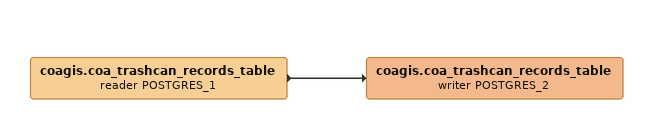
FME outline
coagis.coa_trashcan_records_table (reader POSTGRES_1)
    -> coagis.coa_trashcan_records_table (writer POSTGRES_2)
coagis.coa_trashcan_records_table (writer POSTGRES_2)
